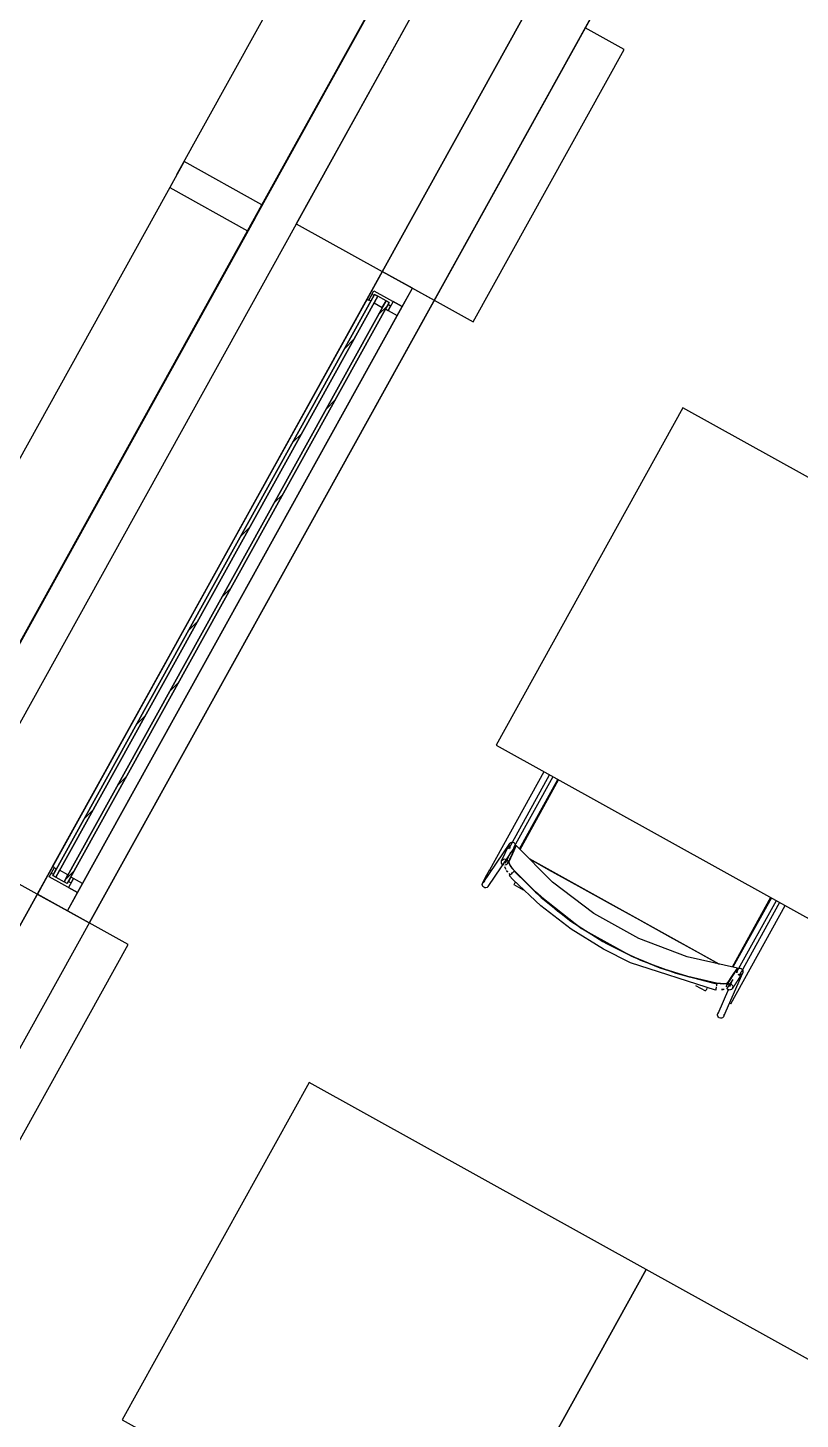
# Model space of a CAD drawing. Header units: metres. Extents: x 2.5 to 42.6, y 0.9 to 31.9.
# Drawn here: x 22.041 to 22.553, y 19.971 to 20.895 of the extents above; entities that cross this region are included whole.
import ezdxf

# ---------------------------------------------------------------- set-up
doc = ezdxf.new("R2010")
doc.units = ezdxf.units.M
for name, color, linetype in [('ARREDI', 9, 'Continuous'), ('INFISSI_VETRATE', 4, 'Continuous'), ('PARETI_STRUTTURE', 7, 'Continuous')]:
    doc.layers.add(name, color=color, linetype=linetype)

msp = doc.modelspace()

# ---------------------------------------------------------------- linework, layer by layer
at = {"layer": 'ARREDI'}
for points in [[(22.41089, 21.16465), (22.41124, 21.16446), (22.19172, 20.76843)], [(22.19173, 20.76842), (21.97222, 20.3724)], [(21.97665, 20.38119), (22.18661, 20.76001)], [(22.36706, 20.34972), (22.39256, 20.39573)], [(22.3612, 20.35017), (22.36063, 20.35067), (22.36027, 20.35132), (22.36015, 20.35206), (22.3603, 20.35279), (22.36052, 20.35322), (22.36052, 20.35324), (22.36067, 20.35343), (22.36126, 20.35389), (22.36197, 20.35413)], [(22.36197, 20.35413), (22.36272, 20.35411), (22.36341, 20.35384), (22.36398, 20.35334), (22.36434, 20.35268), (22.36447, 20.35195), (22.36433, 20.35121)], [(22.35788, 20.34012), (22.35959, 20.34396), (22.36026, 20.34546)], [(22.50517, 20.26065), (22.50847, 20.26555), (22.51175, 20.27047), (22.47836, 20.27798), (22.44634, 20.29018), (22.41636, 20.3068), (22.38904, 20.3275), (22.36497, 20.35183), (22.36254, 20.34644), (22.36014, 20.34104), (22.36025, 20.34016), (22.36103, 20.33865), (22.36235, 20.33677), (22.36393, 20.3349)], [(22.36091, 20.34691), (22.3613, 20.34778)], [(22.36322, 20.35036), (22.36498, 20.35182)], [(22.34722, 20.33567), (22.3472, 20.33568), (22.34724, 20.33566), (22.34751, 20.3355), (22.34795, 20.33525)], [(22.34796, 20.33526), (22.34854, 20.33494)], [(22.35684, 20.33882), (22.35613, 20.33909), (22.35556, 20.33957), (22.35519, 20.34021), (22.35508, 20.34094), (22.35508, 20.341), (22.35522, 20.34166), (22.35527, 20.3418), (22.35559, 20.34228), (22.35617, 20.34274), (22.35688, 20.34298)], [(22.35688, 20.34298), (22.35763, 20.34296), (22.35834, 20.3427), (22.35891, 20.34221), (22.35927, 20.34157), (22.35939, 20.34085), (22.35939, 20.34084), (22.35926, 20.34013), (22.3592, 20.33999), (22.35888, 20.3395), (22.3583, 20.33905), (22.35759, 20.33881)], [(22.35727, 20.33771), (22.35802, 20.33623)], [(22.35807, 20.33618), (22.3573, 20.33768)], [(22.35938, 20.33429), (22.35859, 20.33543)], [(22.35859, 20.33542), (22.35931, 20.33438)], [(22.36392, 20.3349), (22.36226, 20.33686), (22.36099, 20.33872), (22.36024, 20.34019), (22.36013, 20.34105)], [(22.37372, 20.34299), (22.38625, 20.33604), (22.40637, 20.32489), (22.42657, 20.3137), (22.44677, 20.30249), (22.46697, 20.29129), (22.48709, 20.28014), (22.49964, 20.2732)], [(22.49962, 20.2732), (22.37373, 20.34298)], [(22.34485, 20.32391), (22.3441, 20.32392), (22.34341, 20.3242), (22.34284, 20.3247), (22.34246, 20.32535), (22.34235, 20.32609), (22.34249, 20.32682), (22.34272, 20.32725), (22.34272, 20.32727), (22.34288, 20.32746), (22.34346, 20.32792), (22.34417, 20.32816)], [(22.34667, 20.32598), (22.34653, 20.32524), (22.34629, 20.32481), (22.34629, 20.3248), (22.34614, 20.3246), (22.34556, 20.32415), (22.34485, 20.32391)], [(22.36091, 20.33247), (22.36022, 20.3333)], [(22.36031, 20.33193), (22.36029, 20.33192)], [(22.36032, 20.33195), (22.36053, 20.33213), (22.36091, 20.33248), (22.36141, 20.33291), (22.36196, 20.33341), (22.3625, 20.33391)], [(22.36251, 20.3339), (22.36298, 20.33433), (22.36333, 20.33464), (22.3635, 20.33479)], [(22.3644, 20.3279), (22.36404, 20.32725), (22.36372, 20.32668), (22.36349, 20.32625), (22.36336, 20.32603)], [(22.42248, 20.28826), (22.40822, 20.29694), (22.39243, 20.30839), (22.37764, 20.32107), (22.36391, 20.3349)], [(22.36402, 20.33479), (22.37771, 20.321), (22.40825, 20.29692), (22.44195, 20.27822)], [(22.53436, 20.31714), (22.50886, 20.27113)], [(22.44199, 20.27821), (22.42738, 20.28555)], [(22.44253, 20.27796), (22.4603, 20.27075), (22.47886, 20.26493), (22.49782, 20.26063)], [(22.49796, 20.2606), (22.47898, 20.26491), (22.46038, 20.27073), (22.44256, 20.27795)], [(22.51176, 20.27047), (22.51136, 20.26748), (22.51176, 20.27047)], [(22.51158, 20.2696), (22.51212, 20.27011), (22.51282, 20.27041), (22.51357, 20.27043), (22.51429, 20.27022), (22.51489, 20.26977), (22.5153, 20.26914)], [(22.50874, 20.26293), (22.50794, 20.26173), (22.50462, 20.25681)], [(22.5153, 20.26914), (22.51548, 20.26842), (22.51538, 20.26767), (22.5153, 20.26745), (22.5153, 20.26743), (22.51505, 20.26702), (22.51451, 20.2665), (22.51381, 20.26621), (22.51306, 20.26617), (22.51234, 20.26639)], [(22.49073, 20.25543), (22.49085, 20.25566), (22.49109, 20.25608), (22.49141, 20.25666), (22.49177, 20.2573)], [(22.49774, 20.25816), (22.49761, 20.25742), (22.4975, 20.25677), (22.49742, 20.25627), (22.49736, 20.25599), (22.49736, 20.25595), (22.49736, 20.25596), (22.4974, 20.2562)], [(22.49809, 20.26019), (22.49805, 20.25997), (22.49796, 20.25951), (22.49785, 20.25889)], [(22.49796, 20.26061), (22.50038, 20.26026), (22.50267, 20.26015), (22.50437, 20.26029), (22.50517, 20.26065)], [(22.50519, 20.26065), (22.50441, 20.26028), (22.50276, 20.26013), (22.5005, 20.26024), (22.49797, 20.2606)], [(22.50302, 20.25639), (22.50216, 20.25632), (22.50117, 20.25636)], [(22.50117, 20.25636), (22.50223, 20.2563)], [(22.50445, 20.25804), (22.50453, 20.25877), (22.50477, 20.2593), (22.50487, 20.25942), (22.50538, 20.25992), (22.50539, 20.25992), (22.50608, 20.2602), (22.50681, 20.26023), (22.50752, 20.26001), (22.50813, 20.25955), (22.50853, 20.25892)], [(22.50854, 20.25892), (22.50872, 20.2582), (22.50864, 20.25746), (22.5084, 20.25693), (22.5083, 20.25679), (22.50783, 20.25634), (22.50777, 20.25631), (22.50709, 20.25603), (22.50636, 20.256), (22.50564, 20.25622), (22.50504, 20.25668)], [(22.50614, 20.24759), (22.50672, 20.24727)], [(22.50672, 20.24726), (22.50717, 20.24701), (22.50743, 20.24687)], [(22.50748, 20.24684), (22.50746, 20.24686)], [(22.49874, 20.23861), (22.49856, 20.23933), (22.49866, 20.24008), (22.49874, 20.2403), (22.49874, 20.24032), (22.49899, 20.24073), (22.49953, 20.24125)], [(22.50271, 20.24028), (22.50289, 20.23956), (22.50279, 20.23881), (22.50271, 20.23859), (22.50271, 20.23857), (22.50246, 20.23816), (22.50192, 20.23764), (22.50122, 20.23735), (22.50047, 20.23731), (22.49975, 20.23753), (22.49915, 20.23799), (22.49874, 20.2386)]]:
    msp.add_lwpolyline(points, dxfattribs=at)
for points in [[(22.30114, 20.96663), (22.19139, 20.76862), (22.19172, 20.76842), (22.30149, 20.96644)], [(22.2893, 20.70973), (22.29602, 20.72187), (22.27605, 20.73294), (22.26588, 20.71461), (22.26706, 20.71396), (22.2705, 20.72015)], [(22.26911, 20.71766), (22.2672, 20.7142), (22.26861, 20.71341), (22.27053, 20.71688)], [(22.27054, 20.71203), (22.27605, 20.70897), (22.27853, 20.71344), (22.27303, 20.7165)], [(22.27825, 20.70807), (22.27996, 20.70713), (22.28154, 20.70999), (22.27983, 20.71093)], [(22.2893, 20.70973), (22.28326, 20.71308), (22.27995, 20.70712), (22.286, 20.70377)], [(22.47561, 20.64232), (22.35154, 20.41847), (22.57539, 20.2944), (22.69946, 20.51825)], [(22.0737, 20.32075), (22.0549, 20.33117), (22.05834, 20.33738), (22.05716, 20.33803), (22.04701, 20.31968), (22.06698, 20.30861)], [(22.05628, 20.33367), (22.0577, 20.33289), (22.05961, 20.33635), (22.0582, 20.33713)], [(22.06181, 20.33545), (22.05933, 20.33097), (22.06484, 20.32792), (22.06733, 20.33239)], [(22.0737, 20.32075), (22.07701, 20.32671), (22.07096, 20.33006), (22.06766, 20.3241)], [(22.06925, 20.331), (22.06767, 20.32814), (22.06937, 20.3272), (22.07096, 20.33006)], [(22.22747, 20.19463), (22.1034, 19.97078), (22.32725, 19.84671), (22.45132, 20.07056)], [(22.45132, 20.07056), (22.32725, 19.84671), (22.5511, 19.72264), (22.67517, 19.94649)]]:
    msp.add_lwpolyline(points, close=True, dxfattribs=at)
at = {"layer": 'INFISSI_VETRATE'}
for points in [[(22.27333, 20.70406), (22.27938, 20.71011)], [(22.25111, 20.68184), (22.25716, 20.6879)], [(22.23871, 20.6416), (22.24476, 20.64765)], [(22.21649, 20.61938), (22.22254, 20.62543)], [(22.20409, 20.57914), (22.21014, 20.58519)], [(22.18187, 20.55692), (22.18792, 20.56297)], [(22.16946, 20.51667), (22.17552, 20.52273)], [(22.14724, 20.49445), (22.1533, 20.50051)], [(22.13484, 20.45421), (22.1409, 20.46027)], [(22.11263, 20.43199), (22.11868, 20.43805)], [(22.10022, 20.39175), (22.10628, 20.39781)], [(22.078, 20.36953), (22.08406, 20.37559)], [(22.0656, 20.32929), (22.07166, 20.33534)]]:
    msp.add_lwpolyline(points, dxfattribs=at)
at = {"layer": 'PARETI_STRUTTURE'}
for points in [[(19.38141, 15.51047), (19.32425, 15.54215), (27.05998, 29.49888)], [(25.92282, 27.23119), (26.92015, 29.03056), (19.66685, 15.94423)], [(26.84388, 28.97417), (19.67451, 16.03927)], [(19.67451, 16.03927), (26.84388, 28.97416)], [(24.61532, 24.87221), (22.08144, 20.3006)], [(22.13973, 20.79725), (22.24948, 20.99526)], [(22.19616, 20.77722), (22.29637, 20.95801)], [(22.37626, 20.91374), (22.3191, 20.94542), (22.21889, 20.76463), (22.27605, 20.73295)], [(22.31049, 20.71385), (22.33632, 20.69953), (22.43653, 20.88034), (22.4107, 20.89464)], [(21.92022, 20.40121), (22.13974, 20.79724)], [(22.1445, 20.80585), (22.13496, 20.78863)], [(21.97665, 20.38119), (22.18661, 20.76001)], [(22.27605, 20.73294), (22.16152, 20.52631)], [(22.27605, 20.73294), (22.3105, 20.71386)], [(22.05716, 20.33802), (22.26589, 20.71461)], [(22.26589, 20.7146), (22.05717, 20.33802)], [(22.286, 20.70378), (22.29603, 20.72187)], [(22.29603, 20.72187), (22.31049, 20.71385)], [(22.06691, 20.32677), (22.28059, 20.7123), (22.27853, 20.71345), (22.06484, 20.32791)], [(22.077, 20.32671), (22.286, 20.70378)], [(22.07714, 20.32695), (22.28586, 20.70354)], [(22.16153, 20.52631), (22.047, 20.31969)], [(22.38333, 20.40086), (22.3472, 20.33567)], [(22.35999, 20.34982), (22.38712, 20.39875)], [(22.38928, 20.39756), (22.36333, 20.35075)], [(22.36748, 20.3493), (22.39306, 20.39546)], [(22.047, 20.31969), (21.98983, 20.35137), (21.56036, 19.57652), (21.61753, 19.54484)], [(22.36052, 20.35323), (22.34272, 20.32726)], [(22.34629, 20.32481), (22.3641, 20.35078)], [(22.35527, 20.3418), (22.3603, 20.35244)], [(22.3642, 20.35058), (22.36415, 20.35045), (22.36409, 20.35034), (22.36404, 20.35021), (22.36398, 20.3501), (22.36393, 20.34998), (22.36387, 20.34987), (22.36382, 20.34974), (22.36376, 20.34963), (22.3637, 20.34951), (22.36365, 20.3494), (22.36359, 20.34927), (22.36354, 20.34916), (22.36348, 20.34903), (22.36343, 20.34891), (22.36336, 20.3488), (22.3633, 20.34867), (22.36325, 20.34856), (22.36319, 20.34844), (22.36314, 20.34833), (22.36308, 20.3482), (22.36302, 20.34809), (22.36297, 20.34796), (22.36291, 20.34785), (22.36286, 20.34773), (22.3628, 20.34762), (22.36275, 20.34749), (22.36269, 20.34737), (22.36264, 20.34726), (22.36258, 20.34713), (22.36252, 20.34702), (22.36247, 20.3469), (22.36241, 20.34678), (22.36236, 20.34666), (22.3623, 20.34655), (22.36225, 20.34642), (22.36219, 20.34631), (22.36214, 20.34619), (22.36208, 20.34608), (22.36202, 20.34595), (22.36197, 20.34583), (22.36191, 20.34571), (22.36186, 20.34559), (22.3618, 20.34548), (22.36173, 20.34535), (22.36168, 20.34524), (22.36162, 20.34512), (22.36157, 20.34501), (22.36151, 20.34488), (22.36145, 20.34477), (22.3614, 20.34465), (22.36134, 20.34452), (22.36129, 20.34441), (22.36123, 20.34428), (22.36118, 20.34417), (22.36112, 20.34405), (22.36107, 20.34394), (22.36101, 20.34381), (22.36095, 20.3437), (22.3609, 20.34358), (22.36084, 20.34346), (22.36079, 20.34334), (22.36073, 20.34323), (22.36068, 20.3431), (22.36062, 20.34298), (22.36057, 20.34287), (22.36051, 20.34274), (22.36045, 20.34263), (22.3604, 20.34251), (22.36034, 20.3424), (22.36029, 20.34227), (22.36023, 20.34216), (22.36018, 20.34203), (22.36011, 20.34192), (22.36005, 20.3418), (22.36, 20.34169), (22.35994, 20.34156), (22.35989, 20.34144), (22.35983, 20.34133), (22.35977, 20.3412), (22.35972, 20.34109), (22.35966, 20.34096), (22.35961, 20.34085), (22.35955, 20.34073), (22.3595, 20.34062), (22.35944, 20.34049), (22.35939, 20.34038), (22.35933, 20.34026), (22.35927, 20.34015), (22.35922, 20.34002), (22.3592, 20.33999)], [(22.34255, 20.32703), (22.34316, 20.32823), (22.34391, 20.32966), (22.34546, 20.33252), (22.34721, 20.33567)], [(22.35957, 20.34396), (22.35866, 20.34232)], [(22.06698, 20.30862), (22.077, 20.32671)], [(22.42281, 20.2831), (22.40134, 20.29644), (22.38129, 20.31186), (22.36288, 20.32918), (22.36029, 20.33191)], [(22.36334, 20.32599), (22.36958, 20.32253)], [(22.36352, 20.33481), (22.38156, 20.31734), (22.40124, 20.30179), (22.42239, 20.28829), (22.42492, 20.28688)], [(22.06698, 20.30861), (22.08144, 20.3006), (22.04701, 20.31968)], [(22.53386, 20.31742), (22.50828, 20.27125)], [(22.50748, 20.24684), (22.5436, 20.31202)], [(22.51142, 20.26799), (22.53765, 20.31532)], [(22.53982, 20.31412), (22.51423, 20.26795)], [(21.88012, 19.87648), (22.10726, 20.28628), (22.08144, 20.3006)], [(22.49735, 20.25595), (22.44088, 20.274), (22.42281, 20.2831)], [(22.42491, 20.28688), (22.44743, 20.27584), (22.47093, 20.26712), (22.49518, 20.2608), (22.4981, 20.26022)], [(22.50271, 20.23858), (22.5153, 20.26744)], [(22.50477, 20.2593), (22.51111, 20.26916)], [(22.50834, 20.26233), (22.50648, 20.25806)], [(22.5153, 20.26745), (22.51475, 20.26682), (22.51468, 20.26671), (22.51461, 20.2666), (22.51454, 20.26649), (22.51447, 20.26638), (22.51439, 20.26627), (22.51432, 20.26616), (22.51425, 20.26606), (22.51418, 20.26595), (22.51411, 20.26584), (22.51404, 20.26572), (22.51397, 20.26561), (22.5139, 20.2655), (22.51383, 20.26539), (22.51376, 20.26528), (22.51368, 20.26517), (22.51361, 20.26506), (22.51354, 20.26495), (22.51347, 20.26484), (22.5134, 20.26472), (22.51333, 20.26461), (22.51326, 20.2645), (22.51319, 20.26439), (22.51312, 20.26428), (22.51304, 20.26417), (22.51297, 20.26406), (22.5129, 20.26396), (22.51283, 20.26385), (22.51276, 20.26374), (22.51269, 20.26363), (22.51262, 20.26352), (22.51255, 20.26341), (22.51248, 20.26329), (22.51241, 20.26318), (22.51233, 20.26307), (22.51226, 20.26296), (22.51219, 20.26285), (22.51212, 20.26274), (22.51205, 20.26263), (22.51198, 20.26252), (22.51191, 20.26241), (22.51184, 20.26229), (22.51177, 20.26218), (22.5117, 20.26207), (22.51162, 20.26196), (22.51155, 20.26186), (22.51148, 20.26175), (22.51141, 20.26164), (22.51134, 20.26153), (22.51127, 20.26142), (22.5112, 20.26131), (22.51114, 20.2612), (22.51107, 20.26109), (22.511, 20.26097), (22.51091, 20.26086), (22.51084, 20.26075), (22.51077, 20.26064), (22.5107, 20.26053), (22.51064, 20.26042), (22.51057, 20.26031), (22.5105, 20.2602), (22.51043, 20.26009), (22.51036, 20.25997), (22.51027, 20.25986), (22.5102, 20.25977), (22.51014, 20.25966), (22.51007, 20.25954), (22.51, 20.25943), (22.50993, 20.25932), (22.50986, 20.25921), (22.50979, 20.2591), (22.50972, 20.25899), (22.50965, 20.25888), (22.50957, 20.25877), (22.5095, 20.25866), (22.50943, 20.25854), (22.50936, 20.25843), (22.50929, 20.25832), (22.50922, 20.25821), (22.50915, 20.2581), (22.50908, 20.25799), (22.50901, 20.25788), (22.50894, 20.25777), (22.50886, 20.25767), (22.50879, 20.25756), (22.50872, 20.25745), (22.50865, 20.25734), (22.50858, 20.25722), (22.50851, 20.25711), (22.50844, 20.257), (22.50839, 20.25693)], [(22.51133, 20.26917), (22.5109, 20.26819)], [(22.51412, 20.26775), (22.51269, 20.26518)], [(22.48403, 20.2591), (22.49071, 20.25539)], [(22.50583, 20.25657), (22.49874, 20.24031)], [(22.50704, 20.26008), (22.50754, 20.26098)]]:
    msp.add_lwpolyline(points, dxfattribs=at)
for points in [[(22.1445, 20.80585), (22.13496, 20.78863), (22.18661, 20.76001), (22.19615, 20.77723)], [(22.27605, 20.73294), (22.047, 20.31969), (22.06697, 20.30862), (22.29602, 20.72187)], [(22.27095, 20.71765), (22.05727, 20.33212), (22.05933, 20.33097), (22.27302, 20.71651)], [(22.27302, 20.7165), (22.05934, 20.33097), (22.05727, 20.33211), (22.27095, 20.71764)], [(22.06691, 20.32677), (22.06484, 20.32791), (22.27853, 20.71345), (22.28059, 20.7123)]]:
    msp.add_lwpolyline(points, close=True, dxfattribs=at)

doc.saveas('drawing.dxf')
